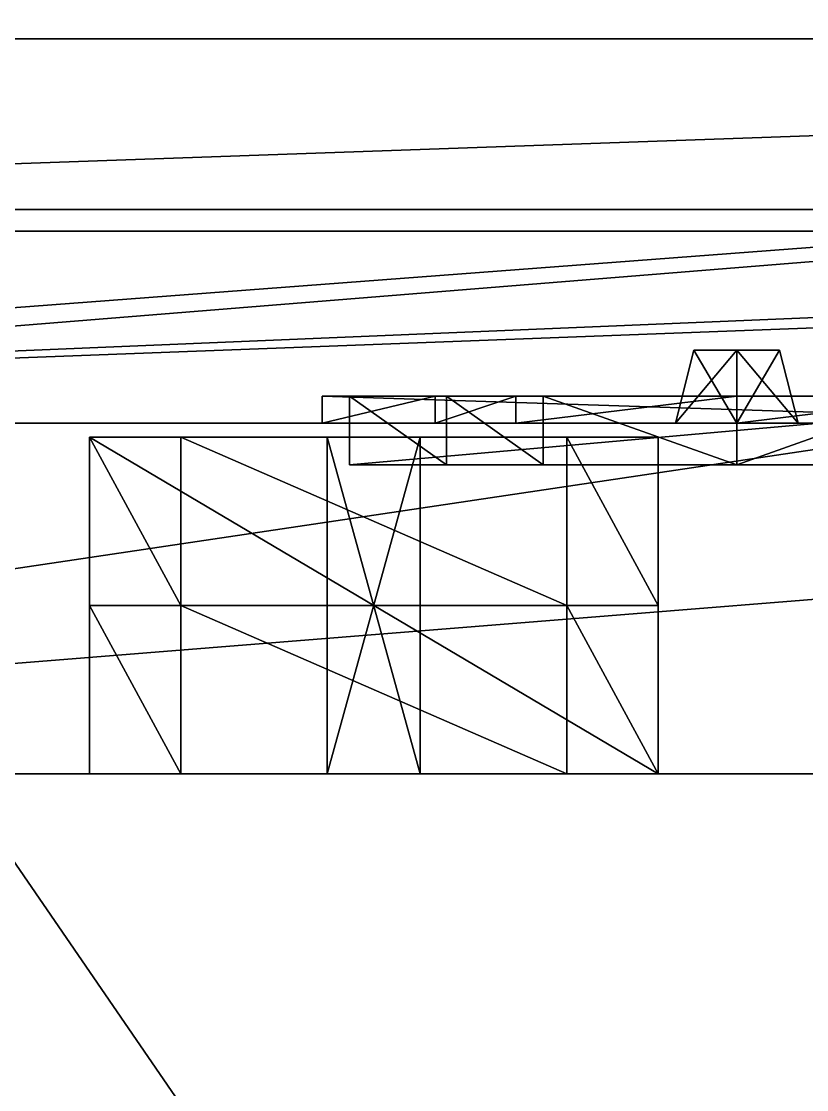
# Model space of a CAD drawing. Header units: metres. Extents: x -124 to 108, y 0 to 201.
# Drawn here: x 30.525 to 31.155, y 24.73 to 25.587 of the extents above; entities that cross this region are included whole.
import ezdxf

# ---------------------------------------------------------------- set-up
doc = ezdxf.new("R2010")
doc.units = ezdxf.units.M
doc.layers.get('0').update_dxf_attribs({"true_color": 0xff5454})

# ---------------------------------------------------------------- blocks, each defined once
blk = doc.blocks.new('embellishment_i')
for p, q in [((0.0492125, 0.098425), (0.0492125, 0.08366125000000188, 0.0587375)), ((0, 0.0492125), (0.01476374999999884, 0.04921250000000216, 0.0587375)), ((0.098425, 0.0492125), (0.08366125000000116, 0.04921250000000216, 0.0587375)), ((0.0492125, 0), (0.0492125, 0.01476375000000245, 0.0587375))]:
    blk.add_line(p, q)
at = {"color": 35, "true_color": 0x927150, "extrusion": (0, 0, -1)}
blk.add_circle((-0.0492125, 0.0492125), 0.0492125, dxfattribs=at)
at = {"extrusion": (0, 3.117283520281979e-16, -1)}
blk.add_circle((-0.0492125, 0.04921250000000219, -0.05873749999999998), 0.03444874999999999, dxfattribs=at)
at = {"color": 35, "true_color": 0x927150}
mesh = blk.add_polyface(dxfattribs=at)
corners = [(0.01476374999999884, 0.04921250000000216, 0.0587375), (0.0492125, 0.098425), (0, 0.0492125), (0.0492125, 0.08366125000000188, 0.0587375)]
mesh.append_faces([[corners[k] for k in face] for face in [(0, 1, 2), (1, 0, 3)]], dxfattribs={"vtx0": -1, "color": 35})
mesh = blk.add_polyface(dxfattribs=at)
corners = [(0.0492125, 0.08366125000000188, 0.0587375), (0.098425, 0.0492125), (0.0492125, 0.098425), (0.08366125000000116, 0.04921250000000216, 0.0587375)]
mesh.append_faces([[corners[k] for k in face] for face in [(0, 1, 2), (1, 0, 3)]], dxfattribs={"vtx0": -1, "color": 35})
mesh = blk.add_polyface(dxfattribs=at)
corners = [(0.0492125, 0.01476375000000245, 0.0587375), (0.0492125, 0.08366125000000188, 0.0587375), (0.01476374999999884, 0.04921250000000216, 0.0587375), (0.08366125000000116, 0.04921250000000216, 0.0587375)]
mesh.append_faces([[corners[k] for k in face] for face in [(0, 1, 2), (1, 0, 3)]], dxfattribs={"vtx0": -1, "color": 35})
mesh = blk.add_polyface(dxfattribs=at)
corners = [(0.0492125, 0.01476375000000245, 0.0587375), (0, 0.0492125), (0.0492125, 0), (0.01476374999999884, 0.04921250000000216, 0.0587375)]
mesh.append_faces([[corners[k] for k in face] for face in [(0, 1, 2), (1, 0, 3)]], dxfattribs={"vtx0": -1, "color": 35})
mesh = blk.add_polyface(dxfattribs=at)
corners = [(0.08366125000000116, 0.04921250000000216, 0.0587375), (0.0492125, 0), (0.098425, 0.0492125), (0.0492125, 0.01476375000000245, 0.0587375)]
mesh.append_faces([[corners[k] for k in face] for face in [(0, 1, 2), (1, 0, 3)]], dxfattribs={"vtx0": -1, "color": 35})
blk = doc.blocks.new('window_i')
for p, q in [((0.3326066356936382, 1.500457556126518), (0.1552971875000012, 1.347806301747229)), ((0.5099160838872724, 1.347806301747229), (0.3326066356936382, 1.500457556126518)), ((0.3326066356936382, 1.500457556126518), (0.3326066356936354, 1.500457556126518, 0.02166937499999654)), ((0.3326066356936354, 1.471411356707166, 0.02166937499999654), (0.3326066356936296, 1.471411356707166, -0.03322637500000046)), ((0.5099160838872724, 1.124249532316332), (0.5099160838872724, 1.347806301747229)), ((0.5099160838872724, 1.347806301747229), (0.5099160838872695, 1.347806301747229, 0.02166937499999654)), ((0.4879038231936365, 1.337711146622697, 0.02166937499999654), (0.4879038231936365, 1.337711146622697, -0.03322637500000046)), ((0.5099160838872724, 1.124249532316332), (0.5099160838872695, 1.124249532316332, 0.02166937499999654)), ((0.5746701938614297, 1.124249532316332), (0.5099160838872724, 1.124249532316332)), ((0.5746701938614297, 1.124249532316332), (0.5746701938614297, 1.124249532316332, 0.02166937500000231)), ((0.6652132713872707, 1.033706454790492), (0.5746701938614297, 1.124249532316332)), ((0.4879038231936365, 1.102237271622697, 0.02166937499999654), (0.4879038231936365, 1.102237271622697, -0.03322637500000046)), ((0.5655524169436341, 1.102237271622697, 0.02166937500000231), (0.5655524169436341, 1.102237271622697, -0.03322637500000046)), ((0.6652132713872707, 0), (0.6652132713872707, 1.033706454790492)), ((0.6652132713872707, 1.033706454790492), (0.6652132713872707, 1.033706454790492, 0.02166937499999654)), ((0.6432010106936319, 1.024588677872696, 0.02166937500000231), (0.6432010106936377, 1.024588677872696, -0.03322637500000046)), ((0.6432010106936319, 0.09713276069363547, 0.02166937500000231), (0.6432010106936377, 0.09713276069363547, -0.03322637500000046)), ((0, 0), (0.6652132713872707, 0)), ((0.6652132713872707, 0), (0.6652132713872707, 0, 0.02166937499999654))]:
    blk.add_line(p, q)
at = {"color": 45, "true_color": 0xaa8f5f}
mesh = blk.add_polyface(dxfattribs=at)
corners = [(0.155297187500004, 1.347806301747229, 0.02166937499999654), (0.3326066356936382, 1.500457556126518), (0.1552971875000012, 1.347806301747229), (0.3326066356936354, 1.500457556126518, 0.02166937499999654)]
mesh.append_faces([[corners[k] for k in face] for face in [(0, 1, 2), (1, 0, 3)]], dxfattribs={"vtx0": -1, "color": 45})
mesh = blk.add_polyface(dxfattribs=at)
corners = [(0.3326066356936354, 1.500457556126518, 0.02166937499999654), (0.5099160838872724, 1.347806301747229), (0.3326066356936382, 1.500457556126518), (0.5099160838872695, 1.347806301747229, 0.02166937499999654)]
mesh.append_faces([[corners[k] for k in face] for face in [(0, 1, 2), (1, 0, 3)]], dxfattribs={"vtx0": -1, "color": 45})
mesh = blk.add_polyface(dxfattribs=at)
corners = [(0.3326066356936296, 1.471411356707166, -0.03322637500000046), (0.1773094481936313, 1.337711146622697, 0.02166937499999654), (0.1773094481936371, 1.337711146622697, -0.03322637500000623), (0.3326066356936354, 1.471411356707166, 0.02166937499999654)]
mesh.append_faces([[corners[k] for k in face] for face in [(0, 1, 2), (1, 0, 3)]], dxfattribs={"vtx0": -1, "color": 45})
mesh = blk.add_polyface(dxfattribs=at)
corners = [(0.4879038231936365, 1.337711146622697, 0.02166937499999654), (0.3326066356936296, 1.471411356707166, -0.03322637500000046), (0.4879038231936365, 1.337711146622697, -0.03322637500000046), (0.3326066356936354, 1.471411356707166, 0.02166937499999654)]
mesh.append_faces([[corners[k] for k in face] for face in [(0, 1, 2), (1, 0, 3)]], dxfattribs={"vtx0": -1, "color": 45})
mesh = blk.add_polyface(dxfattribs=at)
corners = [(0.5099160838872724, 1.347806301747229), (0.5099160838872695, 1.124249532316332, 0.02166937499999654), (0.5099160838872724, 1.124249532316332), (0.5099160838872695, 1.347806301747229, 0.02166937499999654)]
mesh.append_faces([[corners[k] for k in face] for face in [(0, 1, 2), (1, 0, 3)]], dxfattribs={"vtx0": -1, "color": 45})
mesh = blk.add_polyface(dxfattribs=at)
corners = [(0.4879038231936365, 1.337711146622697, 0.02166937499999654), (0.4879038231936365, 1.102237271622697, -0.03322637500000046), (0.4879038231936365, 1.102237271622697, 0.02166937499999654), (0.4879038231936365, 1.337711146622697, -0.03322637500000046)]
mesh.append_faces([[corners[k] for k in face] for face in [(0, 1, 2), (1, 0, 3)]], dxfattribs={"vtx0": -1, "color": 45})
mesh = blk.add_polyface(dxfattribs=at)
corners = [(0.5099160838872695, 1.124249532316332, 0.02166937499999654), (0.5746701938614297, 1.124249532316332), (0.5099160838872724, 1.124249532316332), (0.5746701938614297, 1.124249532316332, 0.02166937500000231)]
mesh.append_faces([[corners[k] for k in face] for face in [(0, 1, 2), (1, 0, 3)]], dxfattribs={"vtx0": -1, "color": 45})
mesh = blk.add_polyface(dxfattribs=at)
corners = [(0.5746701938614297, 1.124249532316332, 0.02166937500000231), (0.6652132713872707, 1.033706454790492), (0.5746701938614297, 1.124249532316332), (0.6652132713872707, 1.033706454790492, 0.02166937499999654)]
mesh.append_faces([[corners[k] for k in face] for face in [(0, 1, 2), (1, 0, 3)]], dxfattribs={"vtx0": -1, "color": 45})
mesh = blk.add_polyface(dxfattribs=at)
corners = [(0.5655524169436341, 1.102237271622697, 0.02166937500000231), (0.4879038231936365, 1.102237271622697, -0.03322637500000046), (0.5655524169436341, 1.102237271622697, -0.03322637500000046), (0.4879038231936365, 1.102237271622697, 0.02166937499999654)]
mesh.append_faces([[corners[k] for k in face] for face in [(0, 1, 2), (1, 0, 3)]], dxfattribs={"vtx0": -1, "color": 45})
mesh = blk.add_polyface(dxfattribs=at)
corners = [(0.6432010106936319, 1.024588677872696, 0.02166937500000231), (0.5655524169436341, 1.102237271622697, -0.03322637500000046), (0.6432010106936377, 1.024588677872696, -0.03322637500000046), (0.5655524169436341, 1.102237271622697, 0.02166937500000231)]
mesh.append_faces([[corners[k] for k in face] for face in [(0, 1, 2), (1, 0, 3)]], dxfattribs={"vtx0": -1, "color": 45})
mesh = blk.add_polyface(dxfattribs=at)
corners = [(0.6652132713872707, 1.033706454790492), (0.6652132713872707, 0, 0.02166937499999654), (0.6652132713872707, 0), (0.6652132713872707, 1.033706454790492, 0.02166937499999654)]
mesh.append_faces([[corners[k] for k in face] for face in [(0, 1, 2), (1, 0, 3)]], dxfattribs={"vtx0": -1, "color": 45})
mesh = blk.add_polyface(dxfattribs=at)
corners = [(0.6432010106936319, 1.024588677872696, 0.02166937500000231), (0.6432010106936377, 0.09713276069363547, -0.03322637500000046), (0.6432010106936319, 0.09713276069363547, 0.02166937500000231), (0.6432010106936377, 1.024588677872696, -0.03322637500000046)]
mesh.append_faces([[corners[k] for k in face] for face in [(0, 1, 2), (1, 0, 3)]], dxfattribs={"vtx0": -1, "color": 45})
mesh = blk.add_polyface(dxfattribs=at)
corners = [(0.02201226069363304, 0.09713276069363547, 0.02166937499999654), (0.6432010106936377, 0.09713276069363547, -0.03322637500000046), (0.02201226069363593, 0.09713276069363547, -0.03322637500000046), (0.6432010106936319, 0.09713276069363547, 0.02166937500000231)]
mesh.append_faces([[corners[k] for k in face] for face in [(0, 1, 2), (1, 0, 3)]], dxfattribs={"vtx0": -1, "color": 45})
mesh = blk.add_polyface(dxfattribs=at)
corners = [(0.6652132713872707, 0, 0.02166937499999654), (0, 0), (0.6652132713872707, 0), (2.887645678129047e-15, 0, 0.02166937500000231)]
mesh.append_faces([[corners[k] for k in face] for face in [(0, 1, 2), (1, 0, 3)]], dxfattribs={"vtx0": -1, "color": 45})
blk = doc.blocks.new('Crenellation_i')
for p, q in [((0, 0.269875, 0.2111375), (0, 0.1349375, 0.31115)), ((0, 0.269875), (0, 0)), ((0, 0.269875), (0, 0.269875, 0.2111375)), ((0.07022752866490495, 0.269875, 0.2111375), (0.07022752866490495, 0.1349375, 0.31115)), ((0.07022752866490495, 0.269875, 0.42545), (0.07022752866490495, 0.1349375, 0.5254624999999999)), ((0.07022752866490495, 0.269875, 0.2111375), (0.07022752866490495, 0.269875, 0.42545)), ((0.1826147113569393, 0, 0.08282231512730852), (0.1826147113569393, 0.269875, 0.08282231512730852)), ((0.1826147113569393, 0.269875, 0.08282231512730852), (0.1826147113569393, 0.269875, 0.3304723151273085)), ((0.1826147113569393, 0, 0.3304723151273085), (0.1826147113569393, 0.269875, 0.3304723151273085)), ((0.1826147113569393, 0.269875, 0.3304723151273085), (0.2540522113569393, 0.269875, 0.3304723151273085)), ((0.2540522113569393, 0.269875, 0.08282231512730852), (0.1826147113569393, 0.269875, 0.08282231512730852)), ((0.2540522113569393, 0, 0.3304723151273085), (0.2540522113569393, 0.269875, 0.3304723151273085)), ((0.2540522113569393, 0.269875, 0.3304723151273085), (0.2540522113569393, 0.269875, 0.08282231512730852)), ((0.2540522113569393, 0, 0.08282231512730852), (0.2540522113569393, 0.269875, 0.08282231512730852)), ((0.3664393940489737, 0.1349375, 0.31115), (0.3664393940489737, 0.269875, 0.2111375)), ((0.3664393940489737, 0.1349375, 0.5254624999999999), (0.3664393940489737, 0.269875, 0.42545)), ((0.3664393940489737, 0.269875, 0.2111375), (0.3664393940489737, 0.269875, 0.42545)), ((0.4366669227138786, 0.1349375, 0.31115), (0.4366669227138786, 0.269875, 0.2111375)), ((0.4366669227138786, 0), (0.4366669227138786, 0.269875)), ((0.4366669227138786, 0.269875), (0.4366669227138786, 0.269875, 0.2111375)), ((0.07022752866490495, 0.1349375, 0.31115), (0, 0.1349375, 0.31115)), ((0, 0.1349375, 0.31115), (0, 0, 0.2111375)), ((0.07022752866490495, 0.1349375, 0.31115), (0.07022752866490495, 0, 0.2111375)), ((0.07022752866490495, 0.1349375, 0.5254624999999999), (0.07022752866490495, 0, 0.42545)), ((0.07022752866490495, 0.1349375, 0.5254624999999999), (0.3664393940489737, 0.1349375, 0.5254624999999999)), ((0.4366669227138786, 0.1349375, 0.31115), (0.3664393940489737, 0.1349375, 0.31115)), ((0.3664393940489737, 0, 0.2111375), (0.3664393940489737, 0.1349375, 0.31115)), ((0.3664393940489737, 0, 0.42545), (0.3664393940489737, 0.1349375, 0.5254624999999999)), ((0.4366669227138786, 0, 0.2111375), (0.4366669227138786, 0.1349375, 0.31115)), ((0, 0), (0, 0, 0.2111375)), ((0.07022752866490495, 0, 0.2111375), (0.07022752866490495, 0, 0.42545)), ((0.1826147113569393, 0, 0.08282231512730852), (0.1826147113569393, 0, 0.3304723151273085)), ((0.1826147113569393, 0, 0.3304723151273085), (0.2540522113569393, 0, 0.3304723151273085)), ((0.2540522113569393, 0, 0.08282231512730852), (0.1826147113569393, 0, 0.08282231512730852)), ((0.2540522113569393, 0, 0.3304723151273085), (0.2540522113569393, 0, 0.08282231512730852)), ((0.3664393940489737, 0, 0.2111375), (0.3664393940489737, 0, 0.42545)), ((0.4366669227138786, 0), (0.4366669227138786, 0, 0.2111375))]:
    blk.add_line(p, q)
at = {"color": 253, "true_color": 0xc0ab91}
for p, q in [((0.07022752866490495, 0.269875, 0.2111375), (0, 0.269875, 0.2111375)), ((0.4366669227138786, 0.269875), (0, 0.269875)), ((0.3664393940489737, 0.269875, 0.42545), (0.07022752866490495, 0.269875, 0.42545)), ((0.4366669227138786, 0.269875, 0.2111375), (0.3664393940489737, 0.269875, 0.2111375)), ((0.07022752866490495, 0, 0.2111375), (0, 0, 0.2111375)), ((0.4366669227138786, 0), (0, 0)), ((0.07022752866490495, 0, 0.42545), (0.3664393940489737, 0, 0.42545)), ((0.4366669227138786, 0, 0.2111375), (0.3664393940489737, 0, 0.2111375))]:
    blk.add_line(p, q, dxfattribs=at)
at = {"color": 45, "true_color": 0xaa8f5f}
mesh = blk.add_polyface(dxfattribs=at)
corners = [(0.07022752866490495, 0.1349375, 0.31115), (0, 0.269875, 0.2111375), (0, 0.1349375, 0.31115), (0.07022752866490495, 0.269875, 0.2111375)]
mesh.append_faces([[corners[k] for k in face] for face in [(0, 1, 2), (1, 0, 3)]], dxfattribs={"vtx0": -1, "color": 45})
mesh = blk.add_polyface(dxfattribs=at)
corners = [(0, 0.1349375, 0.31115), (0, 0), (0, 0, 0.2111375), (0, 0.269875), (0, 0.269875, 0.2111375)]
mesh.append_faces([[corners[k] for k in face] for face in [(0, 1, 2), (3, 0, 4)]], dxfattribs={"vtx0": -1, "color": 45})
mesh.append_faces([[corners[k] for k in face] for face in [(1, 0, 3)]], dxfattribs={"vtx0": -1, "vtx1": -1, "color": 45})
mesh = blk.add_polyface(dxfattribs=at)
corners = [(0, 0.269875), (0.1826147113569393, 0.269875, 0.08282231512730852), (0.4366669227138786, 0.269875), (0, 0.269875, 0.2111375), (0.07022752866490495, 0.269875, 0.2111375), (0.1826147113569393, 0.269875, 0.3304723151273085), (0.07022752866490495, 0.269875, 0.42545), (0.2540522113569393, 0.269875, 0.3304723151273085), (0.3664393940489737, 0.269875, 0.2111375), (0.2540522113569393, 0.269875, 0.08282231512730852), (0.3664393940489737, 0.269875, 0.42545), (0.4366669227138786, 0.269875, 0.2111375)]
mesh.append_faces([[corners[k] for k in face] for face in [(0, 1, 2), (1, 4, 5), (5, 6, 7), (7, 8, 9), (8, 7, 10), (10, 7, 6), (2, 9, 11), (9, 2, 1), (11, 9, 8)]], dxfattribs={"vtx0": -1, "vtx1": -1, "color": 45})
mesh.append_faces([[corners[k] for k in face] for face in [(1, 0, 3), (1, 3, 4), (5, 4, 6)]], dxfattribs={"vtx0": -1, "vtx2": -1, "color": 45})
mesh = blk.add_polyface(dxfattribs=at)
corners = [(0.4366669227138786, 0), (0, 0.269875), (0, 0), (0.4366669227138786, 0.269875)]
mesh.append_faces([[corners[k] for k in face] for face in [(0, 1, 2), (1, 0, 3)]], dxfattribs={"vtx0": -1, "color": 45})
mesh = blk.add_polyface(dxfattribs=at)
corners = [(0.07022752866490495, 0.1349375, 0.5254624999999999), (0.07022752866490495, 0, 0.2111375), (0.07022752866490495, 0, 0.42545), (0.07022752866490495, 0.1349375, 0.31115), (0.07022752866490495, 0.269875, 0.42545), (0.07022752866490495, 0.269875, 0.2111375)]
mesh.append_faces([[corners[k] for k in face] for face in [(0, 1, 2), (3, 4, 5)]], dxfattribs={"vtx0": -1, "color": 45})
mesh.append_faces([[corners[k] for k in face] for face in [(1, 0, 3)]], dxfattribs={"vtx0": -1, "vtx1": -1, "color": 45})
mesh.append_faces([[corners[k] for k in face] for face in [(3, 0, 4)]], dxfattribs={"vtx0": -1, "vtx2": -1, "color": 45})
mesh = blk.add_polyface(dxfattribs=at)
corners = [(0.3664393940489737, 0.1349375, 0.5254624999999999), (0.07022752866490495, 0.269875, 0.42545), (0.07022752866490495, 0.1349375, 0.5254624999999999), (0.3664393940489737, 0.269875, 0.42545)]
mesh.append_faces([[corners[k] for k in face] for face in [(0, 1, 2), (1, 0, 3)]], dxfattribs={"vtx0": -1, "color": 45})
mesh = blk.add_polyface(dxfattribs=at)
corners = [(0.1826147113569393, 0.269875, 0.08282231512730852), (0.1826147113569393, 0, 0.3304723151273085), (0.1826147113569393, 0, 0.08282231512730852), (0.1826147113569393, 0.269875, 0.3304723151273085)]
mesh.append_faces([[corners[k] for k in face] for face in [(0, 1, 2), (1, 0, 3)]], dxfattribs={"vtx0": -1, "color": 45})
mesh = blk.add_polyface(dxfattribs=at)
corners = [(0.2540522113569393, 0.269875, 0.3304723151273085), (0.1826147113569393, 0, 0.3304723151273085), (0.1826147113569393, 0.269875, 0.3304723151273085), (0.2540522113569393, 0, 0.3304723151273085)]
mesh.append_faces([[corners[k] for k in face] for face in [(0, 1, 2), (1, 0, 3)]], dxfattribs={"vtx0": -1, "color": 45})
mesh = blk.add_polyface(dxfattribs=at)
corners = [(0.2540522113569393, 0, 0.08282231512730852), (0.1826147113569393, 0.269875, 0.08282231512730852), (0.1826147113569393, 0, 0.08282231512730852), (0.2540522113569393, 0.269875, 0.08282231512730852)]
mesh.append_faces([[corners[k] for k in face] for face in [(0, 1, 2), (1, 0, 3)]], dxfattribs={"vtx0": -1, "color": 45})
mesh = blk.add_polyface(dxfattribs=at)
corners = [(0.2540522113569393, 0.269875, 0.3304723151273085), (0.2540522113569393, 0, 0.08282231512730852), (0.2540522113569393, 0, 0.3304723151273085), (0.2540522113569393, 0.269875, 0.08282231512730852)]
mesh.append_faces([[corners[k] for k in face] for face in [(0, 1, 2), (1, 0, 3)]], dxfattribs={"vtx0": -1, "color": 45})
mesh = blk.add_polyface(dxfattribs=at)
corners = [(0.4366669227138786, 0.1349375, 0.31115), (0.3664393940489737, 0.269875, 0.2111375), (0.3664393940489737, 0.1349375, 0.31115), (0.4366669227138786, 0.269875, 0.2111375)]
mesh.append_faces([[corners[k] for k in face] for face in [(0, 1, 2), (1, 0, 3)]], dxfattribs={"vtx0": -1, "color": 45})
mesh = blk.add_polyface(dxfattribs=at)
corners = [(0.3664393940489737, 0.1349375, 0.31115), (0.3664393940489737, 0, 0.42545), (0.3664393940489737, 0, 0.2111375), (0.3664393940489737, 0.1349375, 0.5254624999999999), (0.3664393940489737, 0.269875, 0.2111375), (0.3664393940489737, 0.269875, 0.42545)]
mesh.append_faces([[corners[k] for k in face] for face in [(0, 1, 2), (3, 4, 5)]], dxfattribs={"vtx0": -1, "color": 45})
mesh.append_faces([[corners[k] for k in face] for face in [(1, 0, 3)]], dxfattribs={"vtx0": -1, "vtx1": -1, "color": 45})
mesh.append_faces([[corners[k] for k in face] for face in [(3, 0, 4)]], dxfattribs={"vtx0": -1, "vtx2": -1, "color": 45})
mesh = blk.add_polyface(dxfattribs=at)
corners = [(0.4366669227138786, 0.269875), (0.4366669227138786, 0, 0.2111375), (0.4366669227138786, 0), (0.4366669227138786, 0.1349375, 0.31115), (0.4366669227138786, 0.269875, 0.2111375)]
mesh.append_faces([[corners[k] for k in face] for face in [(0, 1, 2), (3, 0, 4)]], dxfattribs={"vtx0": -1, "color": 45})
mesh.append_faces([[corners[k] for k in face] for face in [(1, 0, 3)]], dxfattribs={"vtx0": -1, "vtx1": -1, "color": 45})
mesh = blk.add_polyface(dxfattribs=at)
corners = [(0.07022752866490495, 0, 0.2111375), (0, 0.1349375, 0.31115), (0, 0, 0.2111375), (0.07022752866490495, 0.1349375, 0.31115)]
mesh.append_faces([[corners[k] for k in face] for face in [(0, 1, 2), (1, 0, 3)]], dxfattribs={"vtx0": -1, "color": 45})
mesh = blk.add_polyface(dxfattribs=at)
corners = [(0.3664393940489737, 0, 0.42545), (0.07022752866490495, 0.1349375, 0.5254624999999999), (0.07022752866490495, 0, 0.42545), (0.3664393940489737, 0.1349375, 0.5254624999999999)]
mesh.append_faces([[corners[k] for k in face] for face in [(0, 1, 2), (1, 0, 3)]], dxfattribs={"vtx0": -1, "color": 45})
mesh = blk.add_polyface(dxfattribs=at)
corners = [(0.4366669227138786, 0, 0.2111375), (0.3664393940489737, 0.1349375, 0.31115), (0.3664393940489737, 0, 0.2111375), (0.4366669227138786, 0.1349375, 0.31115)]
mesh.append_faces([[corners[k] for k in face] for face in [(0, 1, 2), (1, 0, 3)]], dxfattribs={"vtx0": -1, "color": 45})
mesh = blk.add_polyface(dxfattribs=at)
corners = [(0.4366669227138786, 0), (0.2540522113569393, 0, 0.08282231512730852), (0, 0), (0.4366669227138786, 0, 0.2111375), (0.3664393940489737, 0, 0.2111375), (0.2540522113569393, 0, 0.3304723151273085), (0.3664393940489737, 0, 0.42545), (0.1826147113569393, 0, 0.3304723151273085), (0.07022752866490495, 0, 0.2111375), (0.1826147113569393, 0, 0.08282231512730852), (0.07022752866490495, 0, 0.42545), (0, 0, 0.2111375)]
mesh.append_faces([[corners[k] for k in face] for face in [(0, 1, 2), (1, 4, 5), (5, 6, 7), (7, 8, 9), (8, 7, 10), (10, 7, 6), (2, 9, 11), (9, 2, 1), (11, 9, 8)]], dxfattribs={"vtx0": -1, "vtx1": -1, "color": 45})
mesh.append_faces([[corners[k] for k in face] for face in [(1, 0, 3), (1, 3, 4), (5, 4, 6)]], dxfattribs={"vtx0": -1, "vtx2": -1, "color": 45})
blk = doc.blocks.new('tower')
at = {"color": 35, "true_color": 0x927150}
for p, q in [((0, 4.547120949713705, 9.8933), (4.547120949713701, 4.547120949713705, 9.8933)), ((0, 4.547120949713705, 9.7028), (4.547120949713701, 4.547120949713705, 9.7028)), ((0.1367854748568507, 4.410335474856851, 8.606828011806765), (4.410335474856851, 4.410335474856851, 8.606828011806765)), ((4.410335474856851, 4.410335474856851, 8.778278011806766), (0.1367854748568507, 4.410335474856851, 8.778278011806766)), ((0.1541177374284312, 4.393003212285276, 9.7028), (4.393003212285282, 4.393003212285276, 9.7028)), ((0.1541177374284312, 4.393003212285276, 9.548682262571576), (4.393003212285282, 4.393003212285276, 9.548682262571576)), ((0.3082354748568508, 4.238885474856851, 9.548682262571576), (4.238885474856851, 4.238885474856851, 9.548682262571576)), ((0.3082354748568508, 4.238885474856851, 8.606828011806765), (4.238885474856851, 4.238885474856851, 8.606828011806765)), ((0.3082354748568508, 4.238885474856851, 8.778278011806766), (4.238885474856851, 4.238885474856851, 8.778278011806766)), ((3.957749212891867, 3.957749212891862, 9.8933), (0.5893717368218455, 3.957749212891862, 9.8933)), ((3.957749212891867, 3.957749212891862, 9.27735), (1.645004872905745, 3.957749212891862, 9.27735))]:
    blk.add_line(p, q, dxfattribs=at)
for p, q in [((0.3082354748568508, 4.238885474856851), (4.238885474856851, 4.238885474856851)), ((1.940953839163224, 4.238885474856851, 6.802592921984426), (1.940953839163224, 4.238885474856851, 7.836299376774919)), ((1.940953839163224, 4.238885474856851, 7.836299376774919), (2.031496916689059, 4.238885474856851, 7.926842454300758)), ((2.606167110550489, 4.238885474856851, 6.802592921984426), (1.940953839163224, 4.238885474856851, 6.802592921984426)), ((2.031496916689059, 4.238885474856851, 7.926842454300758), (2.096251026663219, 4.238885474856851, 7.926842454300758)), ((2.096251026663219, 4.238885474856851, 7.926842454300758), (2.096251026663219, 4.238885474856851, 8.150399223731656)), ((2.096251026663219, 4.238885474856851, 8.150399223731656), (2.273560474856839, 4.238885474856851, 8.303050478110938)), ((2.224347974856851, 4.238885474856851, 6.506146715640194), (2.273560474856851, 4.238885474856851, 6.555359215640194)), ((2.273560474856851, 4.238885474856851, 6.456934215640191), (2.224347974856851, 4.238885474856851, 6.506146715640194)), ((2.224347974856851, 4.238885474856851, 5.639371715640194), (2.273560474856839, 4.238885474856851, 5.688584215640192)), ((2.273560474856851, 4.238885474856851, 5.590159215640188), (2.224347974856851, 4.238885474856851, 5.639371715640194)), ((2.224347974856851, 4.238885474856851, 8.466709215640194), (2.273560474856839, 4.238885474856851, 8.515921715640191)), ((2.273560474856851, 4.238885474856851, 8.417496715640185), (2.224347974856851, 4.238885474856851, 8.466709215640194)), ((2.224347974856851, 4.238885474856851, 6.072759215640194), (2.273560474856839, 4.238885474856851, 6.121971715640192)), ((2.273560474856851, 4.238885474856851, 6.023546715640191), (2.224347974856851, 4.238885474856851, 6.072759215640194)), ((2.273560474856851, 4.238885474856851, 6.555359215640194), (2.322772974856851, 4.238885474856851, 6.506146715640195)), ((2.322772974856851, 4.238885474856851, 6.506146715640195), (2.273560474856851, 4.238885474856851, 6.456934215640191)), ((2.273560474856839, 4.238885474856851, 5.688584215640192), (2.322772974856851, 4.238885474856851, 5.639371715640194)), ((2.322772974856851, 4.238885474856851, 5.639371715640194), (2.273560474856851, 4.238885474856851, 5.590159215640188)), ((2.273560474856839, 4.238885474856851, 8.515921715640191), (2.322772974856851, 4.238885474856851, 8.466709215640197)), ((2.322772974856851, 4.238885474856851, 8.466709215640197), (2.273560474856851, 4.238885474856851, 8.417496715640185)), ((2.273560474856839, 4.238885474856851, 8.303050478110938), (2.450869923050482, 4.238885474856851, 8.150399223731656)), ((2.273560474856839, 4.238885474856851, 6.121971715640192), (2.322772974856851, 4.238885474856851, 6.072759215640197)), ((2.322772974856851, 4.238885474856851, 6.072759215640197), (2.273560474856851, 4.238885474856851, 6.023546715640191))]:
    blk.add_line(p, q)
at = {"extrusion": (-7.657137397853899e-16, 1, 0)}
for name, p in [('window_i', (-2.606167110550492, 6.802592921984426, 4.238885474856855)), ('embellishment_i', (-2.322772974856854, 6.456934215640193, 4.238885474856855)), ('embellishment_i', (-2.322772974856854, 5.590159215640194, 4.238885474856855)), ('embellishment_i', (-2.322772974856854, 8.417496715640192, 4.238885474856855)), ('embellishment_i', (-2.322772974856854, 6.023546715640194, 4.238885474856855)), ('embellishment_i', (-2.322772974856854, 9.11426763718917, 4.238885474856855))]:
    blk.add_blockref(name, p, dxfattribs=at)
at = {"xscale": 1.045194006151932, "rotation": 180}
blk.add_blockref('Crenellation_i', (2.210563717433001, 4.22762421289185, 9.8933), dxfattribs=at)
at = {"color": 45, "true_color": 0xaa8f5f}
mesh = blk.add_polyface(dxfattribs=at)
corners = [(0, 4.547120949713705, 9.7028), (0.1541177374284312, 4.393003212285276, 9.7028), (0, 0, 9.7028), (4.547120949713701, 4.547120949713705, 9.7028), (4.393003212285282, 4.393003212285276, 9.7028), (4.393003212285282, 0.1541177374284312, 9.7028), (0.1541177374284312, 0.1541177374284312, 9.7028), (4.547120949713701, 0, 9.7028)]
mesh.append_faces([[corners[k] for k in face] for face in [(0, 1, 2), (1, 3, 4), (4, 3, 5), (2, 6, 7), (6, 2, 1), (7, 5, 3)]], dxfattribs={"vtx0": -1, "vtx1": -1, "color": 45})
mesh.append_faces([[corners[k] for k in face] for face in [(1, 0, 3), (7, 6, 5)]], dxfattribs={"vtx0": -1, "vtx2": -1, "color": 45})
at = {"color": 35, "true_color": 0x927150}
mesh = blk.add_polyface(dxfattribs=at)
corners = [(0, 4.547120949713705, 9.8933), (4.547120949713701, 4.547120949713705, 9.7028), (0, 4.547120949713705, 9.7028), (4.547120949713701, 4.547120949713705, 9.8933)]
mesh.append_faces([[corners[k] for k in face] for face in [(0, 1, 2), (1, 0, 3)]], dxfattribs={"vtx0": -1, "color": 35})
at = {"color": 45, "true_color": 0xaa8f5f}
mesh = blk.add_polyface(dxfattribs=at)
corners = [(3.957749212891867, 3.957749212891862, 9.8933), (3.957749212891821, 4.227624212891856, 9.8933), (0.5893717368218455, 3.957749212891862, 9.8933), (0, 0, 9.8933), (0.319496736821834, 0.3194967368218455, 9.8933), (0, 4.547120949713705, 9.8933), (4.547120949713701, 0, 9.8933), (0.5893717368218802, 0.3194967368218455, 9.8933), (3.957749212891867, 0.319496736821834, 9.8933), (4.227624212891856, 0.319496736821834, 9.8933), (4.227624212891856, 0.5893717368218802, 9.8933), (4.227624212891867, 3.957749212891867, 9.8933), (4.227624212891867, 4.227624212891856, 9.8933), (0.319496736821834, 4.227624212891867, 9.8933), (4.547120949713701, 4.547120949713705, 9.8933), (0.319496736821834, 0.589371736821834, 9.8933), (0.319496736821834, 3.957749212891821, 9.8933), (0.5893717368218224, 4.227624212891867, 9.8933), (3.957749212891867, 0.5893717368218455, 9.8933), (0.5893717368218455, 0.5893717368218455, 9.8933)]
mesh.append_faces([[corners[k] for k in face] for face in [(10, 0, 18), (7, 18, 19), (16, 19, 2)]], dxfattribs={"vtx0": -1, "color": 45})
mesh.append_faces([[corners[k] for k in face] for face in [(3, 4, 5), (4, 6, 7), (8, 6, 9), (9, 6, 10), (11, 6, 12), (5, 13, 14), (13, 15, 16), (14, 12, 6), (0, 10, 11), (18, 7, 8), (19, 16, 15)]], dxfattribs={"vtx0": -1, "vtx1": -1, "color": 45})
mesh.append_faces([[corners[k] for k in face] for face in [(7, 6, 8), (10, 6, 11), (13, 5, 4), (14, 2, 1)]], dxfattribs={"vtx0": -1, "vtx1": -1, "vtx2": -1, "color": 45})
mesh.append_faces([[corners[k] for k in face] for face in [(4, 3, 6), (13, 4, 15), (14, 13, 17), (14, 17, 2), (14, 1, 12)]], dxfattribs={"vtx0": -1, "vtx2": -1, "color": 45})
mesh.append_faces([[corners[k] for k in face] for face in [(0, 1, 2)]], dxfattribs={"vtx1": -1, "color": 45})
mesh = blk.add_polyface(dxfattribs=at)
corners = [(0.1367854748568507, 0.1367854748568507, 8.778278011806766), (0.3082354748568508, 0.3082354748568508, 8.778278011806766), (0.1367854748568507, 4.410335474856851, 8.778278011806766), (4.410335474856851, 0.1367854748568507, 8.778278011806766), (4.238885474856851, 0.3082354748568508, 8.778278011806766), (4.238885474856851, 4.238885474856851, 8.778278011806766), (0.3082354748568508, 4.238885474856851, 8.778278011806766), (4.410335474856851, 4.410335474856851, 8.778278011806766)]
mesh.append_faces([[corners[k] for k in face] for face in [(0, 1, 2), (1, 3, 4), (4, 3, 5), (2, 6, 7), (6, 2, 1), (7, 5, 3)]], dxfattribs={"vtx0": -1, "vtx1": -1, "color": 45})
mesh.append_faces([[corners[k] for k in face] for face in [(1, 0, 3), (7, 6, 5)]], dxfattribs={"vtx0": -1, "vtx2": -1, "color": 45})
at = {"color": 35, "true_color": 0x927150}
mesh = blk.add_polyface(dxfattribs=at)
corners = [(0.1367854748568507, 4.410335474856851, 8.778278011806766), (4.410335474856851, 4.410335474856851, 8.606828011806765), (0.1367854748568507, 4.410335474856851, 8.606828011806765), (4.410335474856851, 4.410335474856851, 8.778278011806766)]
mesh.append_faces([[corners[k] for k in face] for face in [(0, 1, 2), (1, 0, 3)]], dxfattribs={"vtx0": -1, "color": 35})
at = {"color": 45, "true_color": 0xaa8f5f}
mesh = blk.add_polyface(dxfattribs=at)
corners = [(0.1367854748568507, 4.410335474856851, 8.606828011806765), (0.3082354748568508, 4.238885474856851, 8.606828011806765), (0.1367854748568507, 0.1367854748568507, 8.606828011806765), (4.410335474856851, 4.410335474856851, 8.606828011806765), (4.238885474856851, 4.238885474856851, 8.606828011806765), (4.238885474856851, 0.3082354748568508, 8.606828011806765), (0.3082354748568508, 0.3082354748568508, 8.606828011806765), (4.410335474856851, 0.1367854748568507, 8.606828011806765), (2.273560474856851, 0.3082354748568508, 8.606828011806765)]
mesh.append_faces([[corners[k] for k in face] for face in [(0, 1, 2), (1, 3, 4), (4, 3, 5), (2, 6, 7), (6, 2, 1), (7, 5, 3)]], dxfattribs={"vtx0": -1, "vtx1": -1, "color": 45})
mesh.append_faces([[corners[k] for k in face] for face in [(1, 0, 3), (7, 6, 8), (7, 8, 5)]], dxfattribs={"vtx0": -1, "vtx2": -1, "color": 45})
mesh = blk.add_polyface(dxfattribs=at)
corners = [(0.1541177374284312, 4.393003212285276, 9.548682262571576), (0.3082354748568508, 4.238885474856851, 9.548682262571576), (0.1541177374284312, 0.1541177374284312, 9.548682262571576), (4.393003212285282, 4.393003212285276, 9.548682262571576), (4.238885474856851, 4.238885474856851, 9.548682262571576), (4.238885474856851, 0.3082354748568508, 9.548682262571576), (0.3082354748568508, 0.3082354748568508, 9.548682262571576), (4.393003212285282, 0.1541177374284312, 9.548682262571576)]
mesh.append_faces([[corners[k] for k in face] for face in [(0, 1, 2), (1, 3, 4), (4, 3, 5), (2, 6, 7), (6, 2, 1), (7, 5, 3)]], dxfattribs={"vtx0": -1, "vtx1": -1, "color": 45})
mesh.append_faces([[corners[k] for k in face] for face in [(1, 0, 3), (7, 6, 5)]], dxfattribs={"vtx0": -1, "vtx2": -1, "color": 45})
at = {"color": 35, "true_color": 0x927150}
mesh = blk.add_polyface(dxfattribs=at)
corners = [(0.1541177374284312, 4.393003212285276, 9.7028), (4.393003212285282, 4.393003212285276, 9.548682262571576), (0.1541177374284312, 4.393003212285276, 9.548682262571576), (4.393003212285282, 4.393003212285276, 9.7028)]
mesh.append_faces([[corners[k] for k in face] for face in [(0, 1, 2), (1, 0, 3)]], dxfattribs={"vtx0": -1, "color": 35})
at = {"color": 253, "true_color": 0xc0ab91}
mesh = blk.add_polyface(dxfattribs=at)
corners = [(4.238885474856851, 4.238885474856851), (0.3082354748568508, 0.3082354748568508), (0.3082354748568508, 4.238885474856851), (2.273560474856851, 0.3082354748568508), (4.238885474856851, 0.3082354748568508)]
mesh.append_faces([[corners[k] for k in face] for face in [(0, 1, 2), (3, 0, 4)]], dxfattribs={"vtx0": -1, "color": 253})
mesh.append_faces([[corners[k] for k in face] for face in [(1, 0, 3)]], dxfattribs={"vtx0": -1, "vtx1": -1, "color": 253})
at = {"color": 45, "true_color": 0xaa8f5f}
mesh = blk.add_polyface(dxfattribs=at)
corners = [(0.3082354748568508, 4.238885474856851, 9.548682262571576), (4.238885474856851, 4.238885474856851, 8.778278011806766), (0.3082354748568508, 4.238885474856851, 8.778278011806766), (4.238885474856851, 4.238885474856851, 9.548682262571576)]
mesh.append_faces([[corners[k] for k in face] for face in [(0, 1, 2), (1, 0, 3)]], dxfattribs={"vtx0": -1, "color": 45})
at = {"color": 253, "true_color": 0xc0ab91}
mesh = blk.add_polyface(dxfattribs=at)
corners = [(2.273560474856851, 4.238885474856851, 6.023546715640191), (3.207010474856851, 4.238885474856851, 6.072759215640191), (3.256222974856851, 4.238885474856851, 6.02354671564019), (2.322772974856851, 4.238885474856851, 6.072759215640197), (3.256222974856851, 4.238885474856851, 6.121971715640192), (2.273560474856839, 4.238885474856851, 6.121971715640192), (1.290897974856851, 4.238885474856851, 6.023546715640195), (2.224347974856851, 4.238885474856851, 6.072759215640194), (1.340110474856851, 4.238885474856851, 6.072759215640194), (1.290897974856839, 4.238885474856851, 6.121971715640192), (0.3082354748568508, 4.238885474856851), (1.241685474856851, 4.238885474856851, 5.639371715640194), (4.238885474856851, 4.238885474856851), (0.3082354748568508, 4.238885474856851, 8.606828011806765), (1.290897974856851, 4.238885474856851, 5.590159215640194), (2.273560474856851, 4.238885474856851, 5.590159215640188), (1.290897974856839, 4.238885474856851, 5.688584215640192), (0.9582913391632241, 4.238885474856851, 6.802592921984426), (1.241685474856851, 4.238885474856851, 6.072759215640194), (2.273560474856839, 4.238885474856851, 5.688584215640192), (3.256222974856851, 4.238885474856851, 5.688584215640192), (1.241685474856851, 4.238885474856851, 6.506146715640194), (1.290897974856851, 4.238885474856851, 6.456934215640194), (2.273560474856851, 4.238885474856851, 6.456934215640191), (1.290897974856851, 4.238885474856851, 6.555359215640194), (2.273560474856851, 4.238885474856851, 6.555359215640194), (3.256222974856851, 4.238885474856851, 6.555359215640194), (0.9582913391632241, 4.238885474856851, 7.836299376774919), (1.048834416689059, 4.238885474856851, 7.926842454300758), (1.11358852666322, 4.238885474856851, 7.926842454300758), (1.11358852666322, 4.238885474856851, 8.150399223731656), (1.290897974856839, 4.238885474856851, 8.303050478110938), (1.290897974856851, 4.238885474856851, 8.417496715640192), (2.273560474856839, 4.238885474856851, 8.303050478110938), (3.256222974856839, 4.238885474856851, 8.303050478110942), (2.273560474856851, 4.238885474856851, 8.417496715640185), (1.241685474856839, 4.238885474856851, 8.466709215640192), (1.290897974856839, 4.238885474856851, 8.515921715640191), (2.273560474856839, 4.238885474856851, 8.515921715640191), (3.256222974856851, 4.238885474856851, 8.515921715640191), (3.30543547485685, 4.238885474856851, 5.639371715640196), (4.238885474856851, 4.238885474856851, 8.606828011806765), (3.256222974856851, 4.238885474856851, 5.59015921564019), (3.588829610550489, 4.238885474856851, 6.802592921984426), (3.30543547485685, 4.238885474856851, 6.072759215640196), (3.30543547485685, 4.238885474856851, 6.506146715640195), (3.256222974856851, 4.238885474856851, 6.456934215640191), (1.623504610550489, 4.238885474856851, 6.802592921984426), (1.940953839163224, 4.238885474856851, 6.802592921984426), (2.606167110550489, 4.238885474856851, 6.802592921984426), (2.923616339163224, 4.238885474856851, 6.802592921984426), (3.588829610550489, 4.238885474856851, 7.836299376774922), (3.498286533024642, 4.238885474856851, 7.92684245430076), (3.433532423050482, 4.238885474856851, 8.150399223731656), (3.256222974856851, 4.238885474856851, 8.41749671564019), (3.30543547485685, 4.238885474856851, 8.466709215640197), (2.322772974856851, 4.238885474856851, 8.466709215640197), (3.207010474856851, 4.238885474856851, 8.466709215640192), (2.224347974856851, 4.238885474856851, 8.466709215640194), (1.340110474856851, 4.238885474856851, 8.466709215640194), (3.433532423050482, 4.238885474856851, 7.926842454300758), (2.450869923050482, 4.238885474856851, 8.150399223731656), (2.515624033024642, 4.238885474856851, 7.926842454300763), (2.450869923050482, 4.238885474856851, 7.926842454300758), (1.468207423050482, 4.238885474856851, 8.150399223731656), (1.532961533024642, 4.238885474856851, 7.926842454300765), (1.468207423050482, 4.238885474856851, 7.926842454300758), (2.606167110550489, 4.238885474856851, 7.836299376774922), (2.923616339163224, 4.238885474856851, 7.836299376774919), (3.014159416689059, 4.238885474856851, 7.926842454300758), (3.078913526663219, 4.238885474856851, 7.926842454300758), (3.078913526663219, 4.238885474856851, 8.150399223731656), (1.623504610550489, 4.238885474856851, 7.836299376774921), (1.940953839163224, 4.238885474856851, 7.836299376774919), (2.031496916689059, 4.238885474856851, 7.926842454300758), (2.096251026663219, 4.238885474856851, 7.926842454300758), (2.096251026663219, 4.238885474856851, 8.150399223731656), (2.322772974856851, 4.238885474856851, 6.506146715640195), (3.207010474856851, 4.238885474856851, 6.506146715640194), (2.224347974856851, 4.238885474856851, 6.506146715640194), (1.340110474856851, 4.238885474856851, 6.506146715640194), (2.322772974856851, 4.238885474856851, 5.639371715640194), (3.207010474856851, 4.238885474856851, 5.639371715640191), (2.224347974856851, 4.238885474856851, 5.639371715640194), (1.340110474856851, 4.238885474856851, 5.639371715640194)]
mesh.append_faces([[corners[k] for k in face] for face in [(53, 52, 60), (61, 62, 63), (64, 65, 66)]], dxfattribs={"vtx0": -1, "color": 253})
mesh.append_faces([[corners[k] for k in face] for face in [(1, 3, 4), (7, 9, 5), (10, 11, 12), (11, 13, 16), (18, 17, 9), (21, 17, 24), (17, 13, 27), (27, 13, 28), (28, 13, 29), (29, 13, 30), (30, 13, 31), (32, 13, 36), (36, 13, 37), (12, 40, 41), (40, 12, 42), (44, 20, 2), (45, 4, 46), (43, 49, 50), (41, 39, 13), (56, 54, 35), (54, 56, 57), (57, 56, 39), (58, 37, 38), (67, 50, 49), (50, 67, 68), (68, 67, 69), (69, 62, 70), (70, 62, 71), (71, 33, 34), (72, 48, 47), (48, 72, 73), (73, 72, 74), (74, 65, 75), (75, 65, 76), (76, 31, 33), (77, 46, 23), (46, 77, 78), (78, 77, 26), (79, 24, 25), (81, 42, 15), (42, 81, 82), (82, 81, 20), (83, 16, 19)]], dxfattribs={"vtx0": -1, "vtx1": -1, "color": 253})
mesh.append_faces([[corners[k] for k in face] for face in [(12, 14, 15), (16, 13, 17), (16, 17, 18), (16, 6, 19), (19, 6, 20), (20, 6, 0), (20, 0, 2), (9, 17, 21), (9, 22, 5), (5, 22, 4), (4, 22, 23), (24, 17, 25), (25, 17, 26), (31, 13, 32), (31, 32, 33), (33, 32, 34), (34, 32, 35), (37, 13, 38), (38, 13, 39), (42, 12, 15), (41, 20, 43), (43, 20, 44), (43, 4, 45), (46, 4, 23), (43, 26, 17), (43, 47, 48), (41, 52, 53), (41, 34, 54), (54, 34, 35), (71, 62, 61), (76, 65, 64)]], dxfattribs={"vtx0": -1, "vtx1": -1, "vtx2": -1, "color": 253})
mesh.append_faces([[corners[k] for k in face] for face in [(0, 1, 2), (1, 0, 3), (4, 3, 5), (6, 7, 0), (7, 6, 8), (7, 8, 9), (11, 10, 13), (12, 11, 14), (16, 18, 6), (9, 21, 22), (41, 40, 20), (43, 44, 4), (43, 45, 26), (43, 17, 47), (43, 48, 49), (41, 43, 51), (41, 51, 52), (41, 53, 34), (41, 54, 55), (41, 55, 39), (39, 56, 38), (32, 58, 35), (58, 32, 59), (58, 59, 37), (69, 67, 62), (71, 61, 33), (74, 72, 65), (76, 64, 31), (26, 77, 25), (22, 79, 23), (79, 22, 80), (79, 80, 24), (20, 81, 19), (14, 83, 15), (83, 14, 84), (83, 84, 16)]], dxfattribs={"vtx0": -1, "vtx2": -1, "color": 253})
mesh = blk.add_polyface(dxfattribs=at)
corners = [(2.224347974856851, 4.238885474856851, 6.072759215640194), (2.322772974856851, 4.238885474856851, 6.072759215640197), (2.273560474856851, 4.238885474856851, 6.023546715640191), (2.273560474856839, 4.238885474856851, 6.121971715640192)]
mesh.append_faces([[corners[k] for k in face] for face in [(0, 1, 2), (1, 0, 3)]], dxfattribs={"vtx0": -1, "color": 253})
mesh = blk.add_polyface(dxfattribs=at)
corners = [(2.224347974856851, 4.238885474856851, 5.639371715640194), (2.322772974856851, 4.238885474856851, 5.639371715640194), (2.273560474856851, 4.238885474856851, 5.590159215640188), (2.273560474856839, 4.238885474856851, 5.688584215640192)]
mesh.append_faces([[corners[k] for k in face] for face in [(0, 1, 2), (1, 0, 3)]], dxfattribs={"vtx0": -1, "color": 253})
mesh = blk.add_polyface(dxfattribs=at)
corners = [(2.224347974856851, 4.238885474856851, 8.466709215640194), (2.322772974856851, 4.238885474856851, 8.466709215640197), (2.273560474856851, 4.238885474856851, 8.417496715640185), (2.273560474856839, 4.238885474856851, 8.515921715640191)]
mesh.append_faces([[corners[k] for k in face] for face in [(0, 1, 2), (1, 0, 3)]], dxfattribs={"vtx0": -1, "color": 253})
mesh = blk.add_polyface(dxfattribs=at)
corners = [(2.224347974856851, 4.238885474856851, 6.506146715640194), (2.322772974856851, 4.238885474856851, 6.506146715640195), (2.273560474856851, 4.238885474856851, 6.456934215640191), (2.273560474856851, 4.238885474856851, 6.555359215640194)]
mesh.append_faces([[corners[k] for k in face] for face in [(0, 1, 2), (1, 0, 3)]], dxfattribs={"vtx0": -1, "color": 253})
at = {"color": 45, "true_color": 0xaa8f5f}
mesh = blk.add_polyface(dxfattribs=at)
corners = [(3.957749212891867, 3.957749212891862, 9.8933), (1.645004872905745, 3.957749212891862, 9.27735), (3.957749212891867, 3.957749212891862, 9.27735), (1.645004872905745, 3.957749212891862, 9.3487875), (1.504078461920416, 3.957749212891862, 9.3487875), (0.5893717368218455, 3.957749212891862, 9.1551125), (1.504078461920416, 3.957749212891862, 9.1551125), (0.5893717368218455, 3.957749212891862, 9.8933)]
mesh.append_faces([[corners[k] for k in face] for face in [(0, 1, 2), (4, 5, 6)]], dxfattribs={"vtx0": -1, "color": 45})
mesh.append_faces([[corners[k] for k in face] for face in [(1, 0, 3), (3, 0, 4), (5, 4, 7), (7, 4, 0)]], dxfattribs={"vtx0": -1, "vtx1": -1, "color": 45})
at = {"color": 35, "true_color": 0x8e7a57}
mesh = blk.add_polyface(dxfattribs=at)
corners = [(3.957749212891867, 0.5893717368218455, 9.27735), (0.5893717368218455, 2.902116076807963, 9.27735), (0.5893717368218455, 0.5893717368218455, 9.27735), (1.645004872905745, 2.902116076807963, 9.27735), (1.645004872905745, 3.957749212891862, 9.27735), (3.957749212891867, 3.957749212891862, 9.27735)]
mesh.append_faces([[corners[k] for k in face] for face in [(0, 1, 2), (4, 0, 5)]], dxfattribs={"vtx0": -1, "color": 35})
mesh.append_faces([[corners[k] for k in face] for face in [(1, 0, 3), (3, 0, 4)]], dxfattribs={"vtx0": -1, "vtx1": -1, "color": 35})
blk = doc.blocks.new('Component_1')
blk.add_blockref('tower', (28.82569264882342, 21.02599354924439, 14.9494875))
mesh = blk.add_polyface()
corners = [(98.86382018745837, 30.90943250080581), (89.72458268745838, 8.9741375), (87.54791898012385, 30.90943250080581), (96.81655690428461, 14.09375503553429), (98.49613190428461, 14.09375503553429), (98.49613190428461, 12.41418003553429), (96.81655690428461, 12.41418003553429), (101.2657076874584, 8.9741375), (98.86382018745837, 23.1045798908746), (101.2657076874584, 23.1045798908746), (-20.48833907005547, 200.8840436922485), (-36.24358070214876, 166.5599806628586), (-36.24358070214876, 200.8840436922485), (-62.79831286128363, 120.0461810518411), (-62.79831286128363, 166.5599806628586), (-62.79831286128363, 96.83693105184103), (-62.79831286128363, 69.072125), (28.08287500000001, 69.072125), (-20.48833907005547, 166.5599806628586), (4.431687138716375, 132.2999806628586), (4.431687138716375, 166.5599806628586), (28.08287500000001, 132.2999806628586), (28.08287500000001, 88.4305800437618), (52.93518750000001, 88.4305800437618), (28.08287500000001, 66.46068749999999), (35.93147500000001, 66.46068749999999), (35.93147500000001, 59.92977696599349), (58.5117883537056, 70.26627505020039), (71.21366250000001, 59.92977696599349), (58.5117883537056, 82.9250000502004), (78.9940356579436, 70.26627505020039), (71.21366250000001, 47.17262696599349), (86.71083750000001, 98.93586129376179), (52.93518750000001, 98.93586129376179), (78.9940356579436, 82.9250000502004), (35.93147500000001, 45.54226446599349), (35.93147500000001, 47.17262696599349), (35.93147500000001, 32.38526287804266), (35.93147500000001, 12.89956368802138), (56.22833268745838, 30.6197), (71.01430768745837, 30.6197), (71.01430768745837, 7.874), (89.72458268745838, 7.874), (86.71083750000001, 60.80205750080581), (87.54791898012385, 60.80205750080581), (29.12427500000001, 8.345045871058996), (29.12427500000001, 12.89956368802138), (56.22833268745838, 8.345045871058996), (30.86417500000001, 32.38526287804266), (30.86417500000001, 45.54226446599349), (-93.47566963419968, 160.2961810518411), (-109.8283128612836, 96.83693105184103), (-109.8283128612836, 160.2961810518411), (-93.47566963419968, 120.0461810518411)]
mesh.append_faces([[corners[k] for k in face] for face in [(7, 8, 9), (10, 11, 12), (11, 13, 14), (19, 18, 20), (32, 23, 33), (31, 35, 36), (2, 43, 44), (38, 45, 46), (35, 48, 49), (50, 51, 52)]], dxfattribs={"vtx0": -1})
mesh.append_faces([[corners[k] for k in face] for face in [(0, 1, 2), (3, 0, 4), (4, 0, 5), (1, 6, 7), (6, 1, 3), (8, 5, 0), (15, 11, 16), (16, 11, 17), (18, 11, 10), (17, 23, 24), (24, 23, 25), (25, 23, 26), (26, 27, 28), (27, 23, 29), (28, 30, 31), (29, 32, 34), (34, 32, 30), (37, 31, 38), (39, 31, 40), (40, 31, 41), (41, 31, 42), (43, 30, 32), (42, 2, 1), (45, 38, 47), (47, 38, 39), (48, 35, 37), (51, 53, 15)]], dxfattribs={"vtx0": -1, "vtx1": -1})
mesh.append_faces([[corners[k] for k in face] for face in [(1, 0, 3), (7, 5, 8), (13, 11, 15), (17, 11, 18), (17, 18, 19), (26, 23, 27), (23, 32, 29), (35, 31, 37), (38, 31, 39), (42, 31, 30), (42, 30, 2), (2, 30, 43)]], dxfattribs={"vtx0": -1, "vtx1": -1, "vtx2": -1})
mesh.append_faces([[corners[k] for k in face] for face in [(7, 6, 5), (17, 19, 21), (17, 21, 22), (17, 22, 23), (28, 27, 30), (51, 50, 53), (15, 53, 13)]], dxfattribs={"vtx0": -1, "vtx2": -1})
mesh = blk.add_polyface()
corners = [(30.86417500000001, 32.38526287804266, 14.9494875), (20.23427500000001, 12.89956368802138, 14.9494875), (20.23427500000001, 32.38526287804266, 14.9494875), (29.12427500000001, 12.89956368802138, 14.9494875), (35.93147500000001, 12.89956368802138, 14.9494875), (35.93147500000001, 32.38526287804266, 14.9494875)]
mesh.append_faces([[corners[k] for k in face] for face in [(0, 1, 2), (4, 0, 5)]], dxfattribs={"vtx0": -1})
mesh.append_faces([[corners[k] for k in face] for face in [(1, 0, 3), (3, 0, 4)]], dxfattribs={"vtx0": -1, "vtx1": -1})

msp = doc.modelspace()

# ---------------------------------------------------------------- block references
msp.add_blockref('Component_1', (0, 0))

doc.saveas('drawing.dxf')
